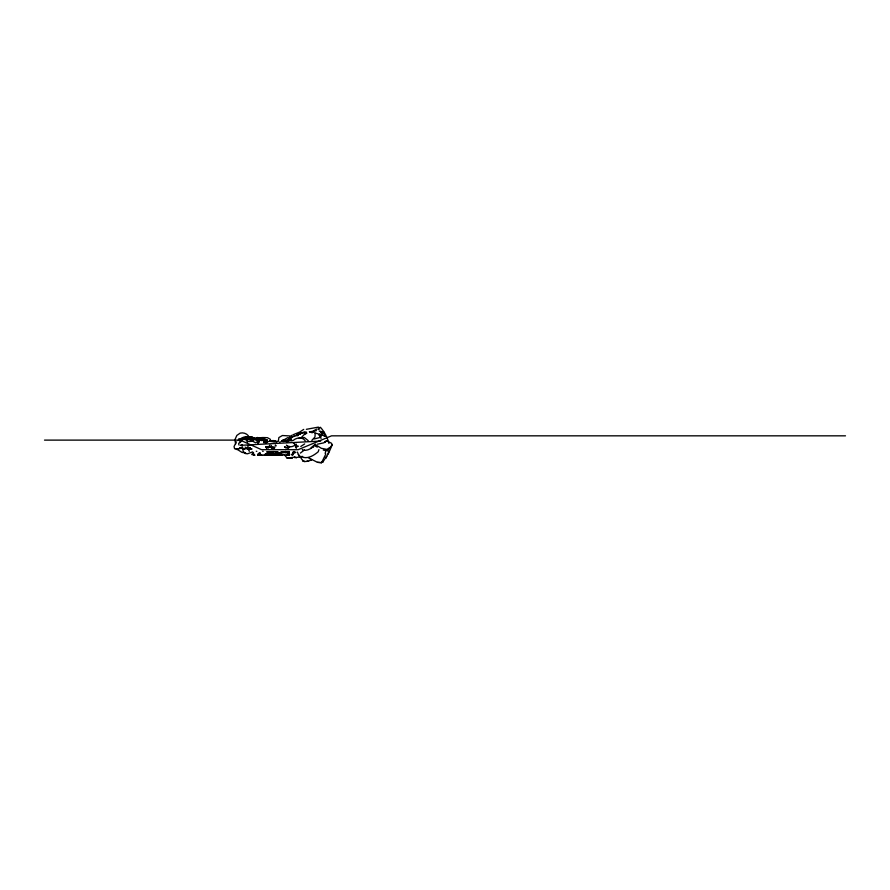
<?xml version="1.0" encoding="UTF-8"?>
<svg xmlns="http://www.w3.org/2000/svg" width="890" height="890" viewBox="0 0 890 890"><rect width="100%" height="100%" fill="white"/><g stroke="black" fill="none" stroke-linecap="round" stroke-linejoin="round"><path stroke-width="1.33" d="M293.433 452.309L292.91 454.946M278.737 454.178L277.558 455.046L275.689 454.245M293.5 451.831L293.411 453.755L293.4 451.453M243.115 449.239L243.026 451.085L245.262 453.522L247.554 453.789L252.716 451.842M271.328 447.915C270.849 445.957 274.365 446.502 273.096 448.104M269.336 454.245L269.993 455.101L271.684 454.478M285.59 451.352L285.312 452.609L287.781 452.977M296.348 448.293L295.113 445.134M266.021 454.2L265.509 455.035L262.873 455.202M272.373 454.2L271.851 455.035L267.723 454.556L271.828 454.356M266.811 448.449L265.765 446.947M318.909 449.661L318.22 451.786C313.692 455.547 307.417 459.596 301.432 456.648M264.597 442.664L263.93 441.173M273.319 451.597C270.66 456.203 281.307 455.257 275.166 454.356M265.776 442.931L265.721 441.574L264.519 440.951M265.643 441.006L265.509 439.983L263.952 440.061M253.65 453.411L253.639 454.256M325.161 453.477L325.851 450.64L329.033 447.948M326.853 440.906L331.436 443.22L332.259 444.733L328.254 454.056M273.831 454.145C271.383 455.969 267.656 453.967 264.642 455.268M280.183 454.145L278.581 455.202L276.123 454.134L277.402 455.035L278.87 454.512M246.118 440.606L250.046 438.069L254.662 438.659M321.112 436.067L321.791 433.975M296.515 457.794L294.735 457.071L294.557 457.616L301.387 456.882M247.921 446.958L247.698 448.638L248.722 449.75M258.322 443.053L258.501 441.885L257.121 440.005M274.365 454.267L275.878 455.157L277.535 454.478L273.352 455.124L271.339 454.223M329.3 450.64L325.929 458.35M272.296 448.204L273.564 447.57L274.331 448.26M235.06 439.415L236.829 435.433L240.178 433.118C243.882 432.217 247.987 433.953 249.356 437.602M288.816 453.733L289.384 452.309M270.571 441.006L270.293 439.248L267.423 437.68L263.351 437.535L261.326 438.347M266.522 448.182L267.868 446.558L270.037 447.258M325.818 453.989L321.579 462.644L317.463 462.322L309.431 458.317M289.695 446.569L287.514 449.45M273.631 454.456L272.24 455.202L269.536 454.534L270.438 454.301M287.904 439.882L289.584 437.124M322.614 462.222L322.97 461.498L321.646 462.043L322.614 462.222L324.839 459.04M274.198 454.723L273.775 455.035C272.162 455.446 266.933 455.591 268.424 452.821M280.495 454.434L278.993 455.157L277.001 454.434M332.259 444.733L327.231 451.052L327.453 449.495L321.301 448.293L315.716 444.844M300.787 438.125L304.747 434.02M277.702 454.545C283.142 456.626 279.048 449.706 277.702 454.545L276.979 455.013L277.969 454.245M271.194 454.478L270.304 455.157C266.132 453.967 267.434 455.802 270.538 454.134M236.373 441.829L234.059 446.513L234.571 448.716L237.018 449.55L242.547 446.769M288.149 440.861L291.008 437.368L294.635 436.245M320.333 431.628L322.514 433.797L323.76 432.117L319.221 430.994M275.055 454.022C273.775 456.537 271.027 453.666 269.492 455.113L268.012 454.267M281.396 454.022C281.107 456.214 275.043 454.49 278.125 454.345L276.846 454.523L278.125 454.345M273.864 448.104L274.91 447.659M264.998 454.223L266.455 455.179L267.957 454.401L264.53 454.879M270.649 454.434L271.094 455.035C276.768 453.911 272.262 456.158 270.093 454.345M323.048 432.929L323.76 432.117L324.627 434.899M289.061 446.246L287.147 447.815L285.523 447.459M304.669 443.921L300.776 446.469M248.989 450.273L249.278 451.341M258.055 453.811L259.902 452.587M267.723 454.757L268.268 454.167M276.879 454.134C276.567 455.113 273.263 455.424 274.61 454.167M267.857 454.245L266.889 455.024L264.864 454.801M281.863 454.478L280.717 455.124L278.637 454.434M311.856 440.35L314.96 437.034L315.194 433.263M315.394 444.143C312.579 447.893 308.029 451.041 303.156 450.195L302.255 449.506M269.514 451.664L267.278 452.142M272.852 448.026L274.498 446.936M304.525 449.928L300.386 453.077M322.97 461.498L321.579 462.644M325.306 457.76L326.697 456.314M296.448 435.388L298.773 433.842M272.574 451.853L271.728 452.331L269.481 451.53M267.478 454.389L264.708 455.035M273.82 454.389L272.829 455.135L270.872 454.712L273.174 455.146L271.795 454.556M270.393 453.956L269.87 454.467M271.172 454.212L269.047 455.101L265.899 454.367L264.386 455.101M265.442 454.556L266.377 455.135L268.068 454.423M260.447 454.056L259.112 455.024M266.789 454.056L265.454 455.024M282.419 452.009L280.517 452.899M259.88 454.734L258.089 455.202M266.232 454.734L264.775 455.146M274.287 453.989C271.383 455.502 268.302 455.113 266.199 454.267M280.628 453.989C280.105 455.669 273.809 455.224 277.313 454.779M316.629 429.102L312.913 431.25L309.587 431.939M274.287 454.289L272.896 455.024L271.35 454.545M268.736 454.312L265.253 455.157M281.663 452.298L281.195 452.654M241.902 440.183L245.696 438.069L248.788 438.103M267.834 454.49L266.488 454.256M280.517 454.167L279.16 455.024L277.213 454.712L279.527 455.146L277.535 454.289M263.685 442.708C265.787 441.318 262.639 439.76 261.282 440.617M296.337 444.11C293.945 446.624 288.905 448.26 286.38 445.134M284.967 454.212L285.067 454.89M291.319 454.212L291.419 454.89M311.923 447.047L314.648 444.833M260.236 453.221L260.492 454.812M281.585 454.378L280.027 455.09L278.336 454.223M287.159 454.99L287.937 454.378L289.406 455.068M284.355 454.69L287.181 458.216L287.882 457.671M295.858 452.365L294.045 453.077M286.936 440.372L287.693 439.782M288.939 440.372L289.695 439.782M293.288 440.372C296.326 437.468 302.8 436.734 305.159 440.728M279.538 442.319L280.317 441.718M286.925 442.319L287.704 441.718M257.777 441.062L259.179 440.617M257.01 438.347L262.439 437.491L266.377 439.86M269.325 445.567L270.048 445.022M269.091 454.412L265.743 454.256M287.759 454.912L288.26 453.611M258.434 441.829L259.19 441.262M292.432 454.579L293.222 452.676M269.225 454.256L270.271 454.779M276.49 454.389L273.909 455.046L272.184 454.234M282.842 454.389L280.261 455.046L278.526 454.234M258.144 441.807L259.057 441.262M278.025 454.478C275.8 455.469 275.199 454.478 273.052 454.412M280.617 454.501L278.147 455.179L276.834 454.312M268.38 447.147L269.881 446.513L271.339 447.136M240.011 439.237C242.636 436.79 247.064 435.811 249.912 438.436M305.092 433.007L306.538 432.084M243.971 439.148L244.984 438.915M251.57 440.372L253.772 439.482M257.911 440.706L258.501 441.885C255.908 439.471 263.507 437.78 265.009 440.328L265.654 441.663M283.732 439.949L287.971 437.535M244.116 439.471L249.767 438.826M267 439.994L265.409 440.483L266.911 440.35L265.765 439.66M292.409 455.013L293.522 452.877M279.015 454.301L276.423 455.013L273.419 454.289M265.409 440.483L265.943 440.183L264.575 440.239M248.521 441.44L253.784 440.595M242.859 439.382L244.884 438.169L248.31 437.891M241.145 441.529L238.676 443.365L238.854 444.944M266.511 442.608L268.335 441.529M253.55 452.587L251.681 454.512L254.64 455.124M265.865 442.909L266.255 441.34L263.818 440.939M268.902 454.456L267.067 455.157L264.82 454.623M275.255 454.456L272.462 455.024L271.995 453.989M304.747 434.365L306.85 433.174M289.795 436.445L291.898 435.277M272.396 447.993L273.831 448.371M272.807 448.159L274.165 448.059M281.574 454.623L279.171 455.191L278.147 454.501M287.915 454.623L286.925 455.101M296.971 434.843L300.62 432.941M267.857 454.289L266.099 455.046L265.643 453.989M270.282 454.49L266.878 454.556M303.724 429.403L299.752 432.028L292.977 434.81M281.596 440.884L284.088 440.361L286.702 441.562M282.642 440.884L284.344 440.294L281.997 440.55M284.644 440.884L288.137 440.595L287.125 440.361M279.705 452.81L277.202 452.443M281.885 454.289L280.172 454.568M288.238 454.289L286.803 454.645M298.895 438.192L304.324 437.502L308.263 440.684M325.918 441.373L324.494 442.007L326.419 441.084L323.804 442.842L317.396 444.199M257.51 442.53L259.012 442.553M304.413 461.599L308.296 461.231L311.455 459.874M267.779 454.701L265.264 455.068M241.201 439.093L243.693 438.069L246.786 438.103M305.103 431.65L299.707 433.864L303.357 432.651M241.535 448.226L237.441 448.994M295.614 447.536L296.515 447.18M265.454 441.963L267.089 442.297M318.041 429.57L319.688 428.924M289.161 451.564L286.936 451.697M242.481 438.392C246.219 436.578 250.913 436.178 254.64 438.136M265.131 440.995L265.743 440.962M281.83 440.995L285.501 440.517M283.832 440.995L287.492 440.517M293.433 451.942L294.824 451.441M266.288 441.763L265.609 441.996L266.833 441.752M311.066 447.792L313.591 446.958M270.816 451.708L268.413 451.597M279.861 454.556L282.786 454.745M286.947 454.935L289.139 454.745M317.986 428.09L320.445 427.311C324.405 431.728 327.498 437.591 328.922 443.387M237.597 440.55L244.394 438.881M253.594 438.681L257.477 437.48L260.169 438.981M296.971 434.832L300.842 433.63M272.207 451.63L270.571 451.82M269.303 441.106L270.894 440.639M295.78 446.435L296.381 446.257M260.37 454.868L257.922 454.857M273.675 441.462L277.458 441.507M274.71 441.462L275.355 441.284M276.712 441.462L278.281 441.384M288.738 440.361L291.842 440.405M260.381 455.068L258.189 454.879M306.349 429.325L318.42 427.111M313.113 431.428L316.395 430.649M243.738 437.969L242.881 438.169L245.151 437.791L247.287 438.525M253.639 438.525C251.481 437.034 247.097 437.991 246.675 440.75M261.738 454.957L258.022 454.512M284.31 451.72L281.507 451.708M289.762 440.383L292.487 440.595L291.809 440.439M248.544 441.529L252.827 441.307L255.575 442.786M311.645 432.696L313.703 432.262M277.636 451.697L275.956 451.697M277.446 451.72L276.078 451.775M272.362 451.686L273.074 451.697M321.346 462.689L317.463 462.322M269.892 454.623L267.923 454.579M300.931 457.961L303.145 461.131L304.113 460.953M283.487 440.472L284.399 440.316M285.49 440.472L286.402 440.316L285.423 440.383M294.735 457.071L287.181 458.216M242.091 439.07L242.981 438.915M282.397 451.686L281.618 451.786L283.743 451.708M314.237 438.948L319.732 437.569L320.556 436.512L318.854 434.142L314.715 432.863M260.681 455.024L257.844 454.701M289.306 453.411L288.271 453.344M274.932 451.642L276.545 451.697M270.493 454.523L271.773 454.345L271.016 454.501M274.454 451.708L272.852 451.564M265.709 446.813L267.601 447.292M285.501 451.731L286.424 451.619M302.656 456.414L300.464 456.681L298.361 454.501L297.416 452.031M247.654 448.76L242.481 448.771L240.011 447.681M257.31 439.148L260.659 440.328M247.976 437.446L252.148 437.057L248.277 437.413M298.295 435.199L292.365 436.578L290.719 438.981L290.863 440.55M289.395 440.55L291.842 440.517M283.632 451.764L285.278 451.797M275.767 451.809L276.779 451.72M269.025 451.786L269.637 451.742M292.454 458.261L288.727 457.894M289.094 451.686L287.203 451.742M282.508 454.901L280.572 454.668L282.653 455.035L281.24 454.334M289.295 455.113L288.393 455.013M289.005 451.708L287.77 451.708M240.167 445.356L320.645 441.073M283.065 455.057L279.449 454.412M271.016 451.72L271.995 451.708M265.554 441.295L267.045 441.418M269.648 451.753L268.947 451.664M238.553 438.97L245.417 438.826M269.525 441.273L274.276 441.93M256.988 438.18L261.86 438.837M241.279 444.778L242.214 444.755M248.666 444.778L249.601 444.755M247.431 445.779L248.755 445.745M260.548 455.024L258.078 454.556M258.334 454.968L258.267 455.013M276.011 451.697L276.868 451.675M259.791 438.192L262.928 438.481M257.299 439.76L259.758 440.205M254.885 439.426L258.423 439.371M270.449 440.639L274.02 440.595M252.515 438.281L254.729 438.247M265.832 439.682L266.967 439.771M845.5 435.833L331.547 435.833L298.094 449.695L261.582 449.695L240.167 440.116L44.5 440.116M274.331 451.708L275.11 451.708M285.979 451.708L282.62 451.708M284.822 441.028L288.872 441.151M281.774 441.028L288.538 441.24M272.229 451.664L272.863 451.686M268.613 451.697L267.033 451.775M277.791 451.82L276.123 451.664M252.081 448.983L248.822 448.771L245.117 447.147M286.825 454.99L289.461 455.001M246.308 437.891L245.073 437.813L246.219 438.014M271.15 451.653L271.851 451.72M302.478 432.551L304.191 432.707M262.606 451.263L263.184 451.319M256.264 451.263L256.832 451.319M288.215 451.764L284.477 451.664M269.959 455.035L274.276 454.501L272.829 454.256M287.982 451.664L289.25 451.853M283.454 440.416L286.435 441.34M281.707 441.284L283.81 441.507M259.847 454.267L261.182 455.168M254.84 455.168L253.828 454.968M275.244 441.384L276.412 441.507M260.514 455.057L261.515 455.179M260.981 455.057L261.827 455.179M260.77 454.935L261.96 455.113M245.618 452.954L241.98 452.398L236.195 448.738M264.808 440.239L266.243 441.006M285.022 441.195L285.824 441.384M248.221 438.014L247.075 437.813L249.289 438.525M307.072 461.009L308.296 461.231M323.281 450.051L325.851 450.64M284.422 440.439L285.1 440.595M309.364 431.739L312.646 432.507M298.484 446.268L296.759 445.846L293.01 442.586M273.586 440.595L276.723 441.885M257.922 439.371L259.268 439.582M289.306 435.9L282.397 435.522L278.859 437.569L278.459 440.55M297.049 435.488L297.805 435.711M260.525 454.701L259.402 454.256M325.306 436.1L319.454 434.142L325.128 436.044M259.902 454.868L260.503 455.09M249.779 448.171L250.58 448.482M308.407 457.627L311.667 459.819M263.818 440.628L264.797 441.051M264.553 454.645L265.587 455.101L264.43 454.556M282.497 454.868L280.495 452.609M248.744 448.171L250.913 449.172M242.392 448.171L244.572 449.172M304.18 461.554L302.8 460.408L303.145 461.131M315.06 446.012L317.318 447.136M252.293 440.049L248.432 439.07L247.175 440.194L247.431 442.219M284.5 446.858L286.235 447.815L284.767 446.947M274.331 440.772L276.278 441.885M279.404 454.412L281.552 454.834L281.062 454.389M286.903 445.801L287.781 446.368M275.9 445.801L275.199 445.211M255.252 439.571L256.242 440.328M256.487 441.885L257.466 442.964M319.021 435.177L320.489 436.423L321.045 438.459M253.55 454.868L252.994 454.212L253.583 454.623M271.639 451.708L273.208 453.155M274.888 454.334L277.213 454.267L278.314 452.877M281.507 454.356L282.542 455.024L281.718 454.267M283.632 452.799L282.864 451.697M274.721 454.389L276.3 455.035L275.678 454.523M274.142 454.657L274.932 455.057L274.109 454.679M297.204 446.802L295.48 444.922M267.401 452.053L268.113 453.522M320.667 431.928L322.514 433.797M249.99 447.904L250.691 448.694L249.912 447.703M267.645 454.367L268.591 455.057L267.723 454.556M248.043 449.328L247.698 448.638M239.566 441.841L240.033 442.586M271.406 445.512L271.294 445.345M242.926 448.037L243.27 448.649M298.361 454.501L299.841 457.271M275.511 445.245L275.844 445.957M271.739 448.148C271.639 446.48 267.801 446.291 268.313 448.126M235.705 443.899L235.005 440.795M272.318 448.048L272.896 447.581L272.318 448.048M279.883 454.69L279.16 455.024L279.883 454.69M273.953 454.245L272.974 454.634L273.953 454.245M280.294 454.245L277.446 454.668L280.294 454.245M283.354 440.316L282.442 440.472L283.354 440.316M282.074 451.697L281.229 451.809L282.074 451.697M266.599 440.127L265.954 440.138L266.622 440.172M267.612 455.09L266.121 455.024L267.612 455.09M258.845 454.957L257.855 454.924L258.857 455.046M252.66 437.891L251.425 437.813L254.673 439.104L252.66 437.891M280.584 455.024L279.026 454.834L280.584 455.024M287.893 454.834L286.925 454.668L287.893 454.834M268.535 452.298L267.289 451.998L268.535 452.298M274.098 447.881L273.564 447.57L274.098 447.881M258.723 439.526L258.245 438.203L258.723 439.526"/></g></svg>
